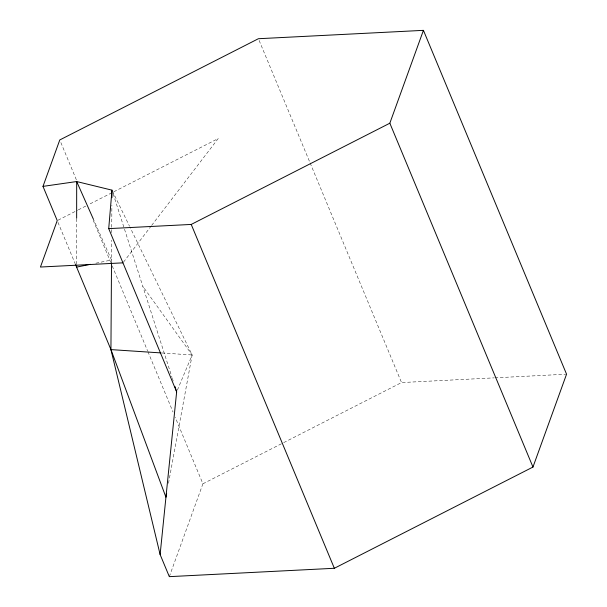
<?xml version="1.0" encoding="UTF-8"?>
<svg xmlns="http://www.w3.org/2000/svg" width="607" height="607" viewBox="0 0 607 607"><rect width="100%" height="100%" fill="white"/><g stroke="black" fill="none" stroke-linecap="round" stroke-linejoin="round"><path stroke-width="0.46" stroke-dasharray="3.04 2.28" d="M76.603 264.295L76.649 218.217M111.506 262.846L111.65 240.197M111.703 232.64L111.885 205.265M168.511 483.286L192.131 354.974L129.746 226.692M169.323 576.65L202.913 483.794L175.233 417.297M177.373 390.126L192.131 354.974L142.82 286.329M123.532 262.103L151.067 226.168M151.644 225.417L218.186 138.578L88.417 204.718M58.082 220.182L77.461 210.303M78.303 209.87L87.575 205.143M202.913 483.794L282.862 443.042M283.704 442.617L401.531 382.562L493.946 377.873M95.898 263.195L111.521 260.016L93.91 220.349M494.887 377.827L565.61 374.238M161.917 352.978L192.131 354.974M112.394 191.008L129.337 225.842M259.128 40.472L309.752 162.084M310.116 162.957L401.531 382.562M60.875 142.577L76.535 180.196M93.288 220.447L110.77 262.436M112.227 265.942L147.554 350.808M147.918 351.681L173.048 412.047M57.953 222.329L75.162 263.673M113.137 193.754L172.024 377.417M172.312 378.313L173.185 381.021"/><path stroke-width="0.91" d="M76.603 265.236L76.596 267.118L90.382 264.318M76.649 218.217L76.687 181.546L42.991 186.379L57.24 220.607L40.441 267.034L122.955 262.846M42.991 186.379L59.782 139.951L258.4 38.719L423.428 30.35L566.559 374.193L532.969 467.049L334.351 568.281L169.323 576.65L160.119 554.54L110.937 349.602L111.506 262.846M111.931 197.707L111.984 190.158L76.687 181.546L93.531 219.491M160.119 554.54L176.652 391.841L108.714 228.627L111.984 190.158M166.629 493.514L165.946 497.232L110.937 349.602L75.526 264.531M532.969 467.049L389.838 123.206L423.428 30.35M108.714 228.627L191.228 224.438L389.838 123.206M110.937 349.602L160.969 352.917M191.228 224.438L334.351 568.281M174.915 386.431L176.652 391.841"/></g></svg>
